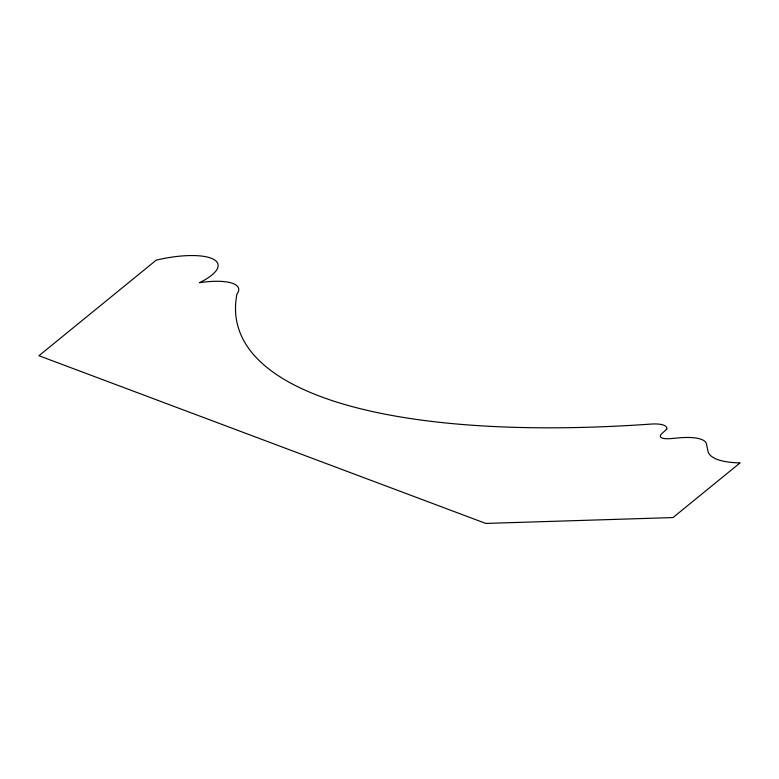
<?xml version="1.0" encoding="UTF-8"?>
<svg xmlns="http://www.w3.org/2000/svg" width="779" height="779" viewBox="0 0 779 779"><rect width="100%" height="100%" fill="white"/><g stroke="black" fill="none" stroke-linecap="round" stroke-linejoin="round"><path stroke-width="1.17" d="M666.727 429.18L661.692 433.747A15.414 4.762 -12.6 0 0 670.359 438.626L679.531 437.827A41.443 12.805 -12.6 0 1 706.446 443.913L707.936 451.109A76.089 23.516 -12.6 0 0 740.05 462.911L672.998 517.568L485.765 523.43L38.95 355.721L156.219 260.137A56.848 17.566 -12.6 0 1 213.319 259.173A56.848 17.566 -12.6 0 1 199.453 282.709A47.276 14.606 -12.6 0 1 236.962 294.034A680.388 210.252 -12.6 0 0 651.789 424.029A25.814 7.975 -12.6 0 1 666.727 429.18"/></g></svg>
